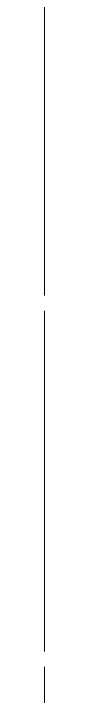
# Model space of a CAD drawing. Header units: millimetres. Extents: x -343543 to 400519, y -115663 to 104219.
# Drawn here: x -307163 to -307163, y -2354 to -405 of the extents above; entities that cross this region are included whole.
import ezdxf
from ezdxf.xclip import XClip

# ---------------------------------------------------------------- set-up
doc = ezdxf.new("R2010")
doc.units = ezdxf.units.MM
doc.header["$XCLIPFRAME"] = 0
doc.linetypes.add('XREF MAT BANG TUONG XAY$0$CENTER', pattern=[50.800000000000004, 31.75, -6.35, 6.35, -6.35])
doc.layers.get('0').update_dxf_attribs({"color": 231, "lineweight": 0})
doc.layers.add('A-SYMBOLS', color=10, linetype='Continuous', lineweight=13)
doc.layers.add('XREF MAT BANG TUONG XAY$0$A-GRID', color=8, linetype='XREF MAT BANG TUONG XAY$0$CENTER', lineweight=15)

# ---------------------------------------------------------------- blocks, each defined once
blk = doc.blocks.new('XREF MAT BANG TUONG XAY$0$00.xref_IKIGAI_Truc')
at = {"layer": 'XREF MAT BANG TUONG XAY$0$A-GRID', "color": 8, "ltscale": 20}
blk.add_lwpolyline([(31399.99999999998, -3920.671974424971), (31399.99999999998, 22924.4354841252)], dxfattribs=at)
blk = doc.blocks.new('XREF MAT BANG TUONG XAY$0$xref_IKIGAI_Cot')
at = {"layer": 'XREF MAT BANG TUONG XAY$0$A-GRID', "color": 8, "ltscale": 20}
blk.add_lwpolyline([(31399.99999999998, -3920.671974424971), (31399.99999999998, 22924.4354841252)], dxfattribs=at)
blk = doc.blocks.new('01.Xref _MB T1')
at = {"color": 8}
blk.add_blockref('XREF MAT BANG TUONG XAY$0$00.xref_IKIGAI_Truc', (0.000109863918623887, 0), dxfattribs=at)
ref = blk.add_blockref('XREF MAT BANG TUONG XAY$0$xref_IKIGAI_Cot', (-0.009273172880057245, -1.075099498848431e-05), dxfattribs=at)
XClip(ref).set_block_clipping_path([(-1610.3425959282936, -2225.6693134198044), (41829.12952086335, 21555.881957526355)])

msp = doc.modelspace()

# ---------------------------------------------------------------- block references
at = {"layer": 'A-SYMBOLS'}
msp.add_blockref('01.Xref _MB T1', (-338563.4783449996, 2.91038304567337e-11), dxfattribs=at)

doc.saveas('drawing.dxf')
